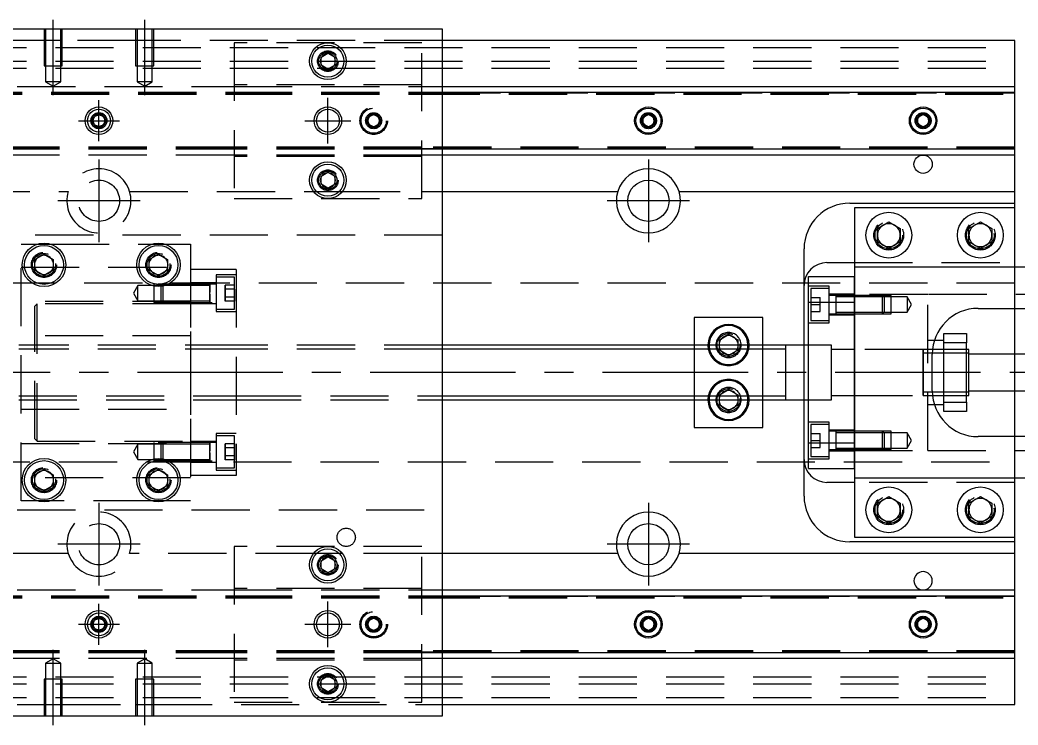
# Model space of a CAD drawing. Extents: x -10 to 607, y -292 to 77.
# Drawn here: x 182.7 to 400.7, y -77 to 77 of the extents above; entities that cross this region are included whole.
import ezdxf

# ---------------------------------------------------------------- set-up
doc = ezdxf.new("R2010")
doc.units = 0
doc.linetypes.add('CENTER', pattern=[50.8, 31.75, -6.35, 6.35, -6.35])
doc.linetypes.add('DASHED', pattern=[19.05, 12.7, -6.35])
doc.layers.get('0').update_dxf_attribs({"linetype": 'CONTINUOUS'})
doc.layers.add('CENTER', color=1, linetype='CENTER')

msp = doc.modelspace()

# ---------------------------------------------------------------- linework, layer by layer
at = {"color": 7, "linetype": 'CONTINUOUS'}
for p, q in [((275, 75), (125, 75)), ((275, -75), (275, 75)), ((400, 72.5), (275, 72.5)), ((400, 62.5), (400, 72.5)), ((248.5, 68.866026), (250, 69.73205)), ((248.5, 67.133974), (248.5, 68.866026)), ((250, 69.73205), (251.5, 68.866026)), ((251.5, 68.866026), (251.5, 67.133974)), ((250, 66.26795), (248.5, 67.133974)), ((251.5, 67.133974), (250, 66.26795)), ((275, 62.5), (400, 62.5)), ((275, 61.247728), (400, 61.247728)), ((400, 61.247728), (400, 62.5)), ((400, 48.752272), (400, 61.247728)), ((318.75, 55.721688), (320, 56.443376)), ((318.75, 54.278312), (318.75, 55.721688)), ((320, 56.443376), (321.25, 55.721688)), ((321.25, 55.721688), (321.25, 54.278312)), ((378.75, 55.721688), (380, 56.443376)), ((378.75, 54.278312), (378.75, 55.721688)), ((380, 56.443376), (381.25, 55.721688)), ((381.25, 55.721688), (381.25, 54.278312)), ((320, 53.556624), (318.75, 54.278312)), ((321.25, 54.278312), (320, 53.556624)), ((380, 53.556624), (378.75, 54.278312)), ((381.25, 54.278312), (380, 53.556624)), ((400, 48.752272), (275, 48.752272)), ((400, 47.5), (400, 48.752272)), ((400, 47.5), (275, 47.5)), ((400, 39.5), (400, 47.5)), ((248.5, 42.866026), (250, 43.73205)), ((250, 43.73205), (251.5, 42.866026)), ((248.5, 41.133974), (248.5, 42.866026)), ((251.5, 42.866026), (251.5, 41.133974)), ((250, 40.26795), (248.5, 41.133974)), ((251.5, 41.133974), (250, 40.26795)), ((275, 39.5), (313.291796, 39.5)), ((326.708204, 39.5), (400, 39.5)), ((400, 37), (400, 39.5)), ((364, 37), (400, 37)), ((400, 36), (365, 36)), ((365, 36), (365, 23)), ((400, 36), (400, 37)), ((400, 23), (400, 36)), ((370, 31.443376), (372.5, 32.886752)), ((372.5, 32.886752), (375, 31.443376)), ((390, 31.443376), (392.5, 32.886752)), ((392.5, 32.886752), (395, 31.443376)), ((370, 28.556624), (370, 31.443376)), ((375, 31.443376), (375, 28.556624)), ((390, 28.556624), (390, 31.443376)), ((395, 31.443376), (395, 28.556624)), ((372.5, 27.113248), (370, 28.556624)), ((375, 28.556624), (372.5, 27.113248)), ((392.5, 27.113248), (390, 28.556624)), ((395, 28.556624), (392.5, 27.113248)), ((354, 6), (354, 27)), ((186, 24.6547), (188, 25.809402)), ((186, 22.3453), (186, 24.6547)), ((188, 25.809402), (190, 24.6547)), ((190, 24.6547), (190, 22.3453)), ((211, 24.6547), (213, 25.809402)), ((211, 22.3453), (211, 24.6547)), ((213, 25.809402), (215, 24.6547)), ((215, 24.6547), (215, 22.3453)), ((359, 24), (365, 24)), ((188, 21.190598), (186, 22.3453)), ((190, 22.3453), (188, 21.190598)), ((213, 21.190598), (211, 22.3453)), ((215, 22.3453), (213, 21.190598)), ((365, 23), (365, 15.32971)), ((437, 23), (365, 23)), ((355, 15.32971), (355, 21)), ((355, 21), (365, 21)), ((355, 15.32971), (365, 15.32971)), ((355, -15.32971), (355, 15.32971)), ((365, 15.32971), (365, -15.32971)), ((365, -15.32971), (365, 15.32971)), ((392, 14), (417, 14)), ((400, 4), (400, 14)), ((345, 12), (330, 12)), ((330, 12), (330, 6)), ((345, 6), (345, 12)), ((335.5, 7.1547), (337.5, 8.309402)), ((335.5, 6), (335.5, 7.1547)), ((337.5, 8.309402), (339.5, 7.1547)), ((339.5, 7.1547), (339.5, 6)), ((384.5, 7), (382.460608, 7)), ((384.5, 8.5), (389.5, 8.5)), ((384.5, 6.5), (384.5, 8.5)), ((389.5, 8.5), (389.5, 6.5)), ((350, 6), (275, 6)), ((350, 6), (349.995, 6)), ((350, -6.000006), (350, 6.000006)), ((350, 5.125), (350, 6.000006)), ((350, -5.999164), (350, 6)), ((350.005, 6), (350, 6)), ((355, 6), (350, 6)), ((350, -5.125), (350, 5.125)), ((389.5, 6.5), (384.5, 6.5)), ((384.5, -6.5), (384.5, 6.5)), ((389.5, -6.5), (389.5, 6.5)), ((390, 5), (389.5, 5)), ((390, 0), (390, 5)), ((382, -4), (382, 4)), ((384.5, 4.25), (382.003126, 4.25)), ((389.5, 4.25), (384.5, 4.25)), ((390, 4.25), (389.5, 4.25)), ((405, 4), (390, 4)), ((390, -5), (390, 0)), ((382.003126, -4.25), (384.5, -4.25)), ((384.5, -4.25), (389.5, -4.25)), ((389.5, -4.25), (390, -4.25)), ((390, -4), (405, -4)), ((400, -14), (400, -4)), ((275, -6), (350, -6)), ((330, -6), (330, -12)), ((335.5, -7.1547), (335.5, -6)), ((339.5, -6), (339.5, -7.1547)), ((345, -12), (345, -6)), ((349.995, -6), (350, -6)), ((350, -6.000006), (350, -5.125)), ((350, -6), (350, -5.999164)), ((350, -6), (350.005, -6)), ((350, -6), (355, -6)), ((354, -27), (354, -6)), ((384.5, -6.5), (389.5, -6.5)), ((384.5, -8.5), (384.5, -6.5)), ((389.5, -5), (390, -5)), ((389.5, -6.5), (389.5, -8.5)), ((337.5, -8.309402), (335.5, -7.1547)), ((339.5, -7.1547), (337.5, -8.309402)), ((382.460608, -7), (384.5, -7)), ((389.5, -8.5), (384.5, -8.5)), ((330, -12), (345, -12)), ((417, -14), (392, -14)), ((355, -15.32971), (365, -15.32971)), ((355, -21), (355, -15.32971)), ((365, -15.32971), (365, -23)), ((186, -22.3453), (188, -21.190598)), ((188, -21.190598), (190, -22.3453)), ((211, -22.3453), (213, -21.190598)), ((213, -21.190598), (215, -22.3453)), ((355, -21), (365, -21)), ((186, -24.6547), (186, -22.3453)), ((190, -22.3453), (190, -24.6547)), ((211, -24.6547), (211, -22.3453)), ((215, -22.3453), (215, -24.6547)), ((365, -23), (437, -23)), ((365, -23), (365, -36)), ((400, -36), (400, -23)), ((188, -25.809402), (186, -24.6547)), ((190, -24.6547), (188, -25.809402)), ((213, -25.809402), (211, -24.6547)), ((215, -24.6547), (213, -25.809402)), ((365, -24), (359, -24)), ((370, -28.556624), (372.5, -27.113248)), ((372.5, -27.113248), (375, -28.556624)), ((390, -28.556624), (392.5, -27.113248)), ((392.5, -27.113248), (395, -28.556624)), ((370, -31.443376), (370, -28.556624)), ((375, -28.556624), (375, -31.443376)), ((390, -31.443376), (390, -28.556624)), ((395, -28.556624), (395, -31.443376)), ((372.5, -32.886752), (370, -31.443376)), ((375, -31.443376), (372.5, -32.886752)), ((392.5, -32.886752), (390, -31.443376)), ((395, -31.443376), (392.5, -32.886752)), ((400, -37), (364, -37)), ((365, -36), (400, -36)), ((400, -37), (400, -36)), ((400, -39.5), (400, -37)), ((248.5, -41.133974), (250, -40.26795)), ((248.5, -42.866026), (248.5, -41.133974)), ((250, -40.26795), (251.5, -41.133974)), ((251.5, -41.133974), (251.5, -42.866026)), ((313.291796, -39.5), (275, -39.5)), ((400, -39.5), (326.708204, -39.5)), ((400, -47.5), (400, -39.5)), ((250, -43.73205), (248.5, -42.866026)), ((251.5, -42.866026), (250, -43.73205)), ((275, -47.5), (400, -47.5)), ((400, -48.752272), (400, -47.5)), ((275, -48.752272), (400, -48.752272)), ((400, -61.247728), (400, -48.752272)), ((318.75, -54.278312), (320, -53.556624)), ((318.75, -55.721688), (318.75, -54.278312)), ((320, -53.556624), (321.25, -54.278312)), ((321.25, -54.278312), (321.25, -55.721688)), ((378.75, -54.278312), (380, -53.556624)), ((378.75, -55.721688), (378.75, -54.278312)), ((380, -53.556624), (381.25, -54.278312)), ((381.25, -54.278312), (381.25, -55.721688)), ((320, -56.443376), (318.75, -55.721688)), ((321.25, -55.721688), (320, -56.443376)), ((380, -56.443376), (378.75, -55.721688)), ((381.25, -55.721688), (380, -56.443376)), ((400, -61.247728), (275, -61.247728)), ((400, -62.5), (275, -62.5)), ((400, -62.5), (400, -61.247728)), ((400, -72.5), (400, -62.5)), ((248.5, -67.133974), (250, -66.26795)), ((248.5, -68.866026), (248.5, -67.133974)), ((250, -66.26795), (251.5, -67.133974)), ((251.5, -67.133974), (251.5, -68.866026)), ((250, -69.73205), (248.5, -68.866026)), ((251.5, -68.866026), (250, -69.73205)), ((275, -72.5), (400, -72.5)), ((125, -75), (275, -75))]:
    msp.add_line(p, q, dxfattribs=at)
at = {"color": 3, "linetype": 'DASHED'}
for p, q in [((188.000006, 75), (188.000006, 67)), ((188.35, 75), (188.35, 67)), ((191.65, 67), (191.65, 75)), ((191.999994, 67), (191.999994, 75)), ((208.000006, 75), (208.000006, 67)), ((208.35, 75), (208.35, 67)), ((211.65, 67), (211.65, 75)), ((211.999994, 67), (211.999994, 75)), ((188.000006, 72.5), (125, 72.5)), ((191.999994, 72.5), (188.000006, 72.5)), ((208.000006, 72.5), (191.999994, 72.5)), ((211.999994, 72.5), (208.000006, 72.5)), ((275, 72.5), (211.999994, 72.5)), ((229.5, 72), (229.5, 38)), ((270.5, 72), (229.5, 72)), ((270.5, 38), (270.5, 72)), ((0, 71), (400, 71)), ((0, 68), (400, 68)), ((251.973226, 68.326156), (252, 68)), ((0, 66.5), (400, 66.5)), ((188.000006, 67), (191.999994, 67)), ((188.35, 67), (188.35, 63.5)), ((191.65, 63.5), (191.65, 67)), ((208.000006, 67), (211.999994, 67)), ((208.35, 67), (208.35, 63.5)), ((211.65, 63.5), (211.65, 67)), ((191.65, 63.5), (188.35, 63.5)), ((188.35, 63.5), (190, 62.547372)), ((190, 62.547372), (191.65, 63.5)), ((211.65, 63.5), (208.35, 63.5)), ((208.35, 63.5), (210, 62.547372)), ((210, 62.547372), (211.65, 63.5)), ((125, 62.5), (229.5, 62.5)), ((170.5, 61.247728), (229.5, 61.247728)), ((170.5, 61.1147), (229.5, 61.1147)), ((170.5, 61.1), (229.5, 61.1)), ((270.5, 62.8), (229.5, 62.8)), ((229.5, 62.5), (270.5, 62.5)), ((229.5, 61.247728), (270.5, 61.247728)), ((229.5, 61.1147), (270.5, 61.1147)), ((229.5, 61.1), (270.5, 61.1)), ((270.5, 62.5), (275, 62.5)), ((270.5, 61.247728), (275, 61.247728)), ((270.5, 61.1147), (275, 61.1147)), ((270.5, 61.1), (400, 61.1)), ((275, 61.1147), (400, 61.1147)), ((170.5, 60.8), (229.5, 60.8)), ((229.5, 60.8), (270.5, 60.8)), ((270.5, 60.8), (400, 60.8)), ((258.75, 55.721688), (260, 56.443376)), ((258.75, 54.278312), (258.75, 55.721688)), ((260, 56.443376), (261.25, 55.721688)), ((261.25, 55.721688), (261.25, 54.278312)), ((261.477374, 55.25955), (261.5, 55)), ((318.5, 55), (318.52041, 55.24661)), ((381.477374, 55.25955), (381.5, 55)), ((260, 53.556624), (258.75, 54.278312)), ((261.25, 54.278312), (260, 53.556624)), ((229.5, 49.2), (170.5, 49.2)), ((229.5, 48.9), (170.5, 48.9)), ((229.5, 48.8853), (170.5, 48.8853)), ((229.5, 48.752272), (170.5, 48.752272)), ((270.5, 49.2), (229.5, 49.2)), ((270.5, 48.9), (229.5, 48.9)), ((270.5, 48.8853), (229.5, 48.8853)), ((270.5, 48.752272), (229.5, 48.752272)), ((400, 49.2), (270.5, 49.2)), ((400, 48.9), (270.5, 48.9)), ((275, 48.8853), (270.5, 48.8853)), ((275, 48.752272), (270.5, 48.752272)), ((400, 48.8853), (275, 48.8853)), ((229.5, 47.5), (125, 47.5)), ((270.5, 47.5), (229.5, 47.5)), ((270.5, 47.2), (229.5, 47.2)), ((275, 47.5), (270.5, 47.5)), ((251.973226, 42.326156), (252, 42)), ((153.122498, 39.5), (193.291796, 39.5)), ((206.708204, 39.5), (246.877502, 39.5)), ((246.877502, 39.5), (247.55051, 39.5)), ((247.55051, 39.5), (252.44949, 39.5)), ((252.44949, 39.5), (253.122498, 39.5)), ((253.122498, 39.5), (270.5, 39.5)), ((270.5, 39.5), (275, 39.5)), ((229.5, 38), (270.5, 38)), ((275, 30), (125, 30)), ((369.5, 30), (369.520026, 30.346056)), ((395.477798, 30.364306), (395.5, 30)), ((183, 28), (186.47931, 28)), ((183, -28), (183, 28)), ((186.47931, 28), (189.52069, 28)), ((189.52069, 28), (211.47931, 28)), ((211.47931, 28), (214.52069, 28)), ((214.52069, 28), (220, 28)), ((220, 28), (220, -28)), ((365, 24), (400, 24)), ((183, 23), (220, 23)), ((190.483582, 23.786038), (190.5, 23.5)), ((215.483582, 23.786038), (215.5, 23.5)), ((220, 22.5), (220, -22.5)), ((230, 22.5), (220, 22.5)), ((230, 22.5), (230, -22.5)), ((400, 14), (400, 23)), ((225.6, 21.320508), (225.6, 13.320508)), ((230, 21.320508), (225.6, 21.320508)), ((229.6, 20.820508), (225.6, 20.820508)), ((229.6, 17.320508), (229.6, 20.820508)), ((229.6, 13.820508), (229.6, 20.820508)), ((365, 15.32971), (365, 21)), ((400, 19.5), (76.969694, 19.5)), ((208.5, 18.970508), (207.547372, 17.320508)), ((208.5, 15.670508), (208.5, 18.970508)), ((212, 18.970508), (208.5, 18.970508)), ((212, 19.320508), (212, 15.320512)), ((225.6, 19.320508), (212, 19.320508)), ((213.59998, 18.970508), (212, 18.970508)), ((213.95, 19.320508), (213.6, 18.970508)), ((213.6, 15.670508), (213.6, 18.970508)), ((220, 18.970508), (213.6, 18.970508)), ((213.95, 19.320508), (213.95, 15.320508)), ((225.6, 19.570508), (220, 19.570508)), ((224.2, 18.970508), (220.00002, 18.970508)), ((224.2, 19.317772), (224.2, 19.320512)), ((224.2, 19.317772), (224.2, 19.320512)), ((224.2, 17.558724), (224.2, 19.320512)), ((224.2, 17.546922), (224.2, 19.320512)), ((224.2, 19.320508), (224.2, 18.735832)), ((224.2, 19.316952), (224.2, 19.320508)), ((224.2, 19.320508), (224.2, 18.735832)), ((224.2, 17.558724), (224.2, 19.317772)), ((224.2, 17.546922), (224.2, 19.317772)), ((224.2, 18.735834), (224.2, 19.316952)), ((224.2, 18.602798), (224.2, 18.970508)), ((224.2, 18.602798), (224.2, 18.970508)), ((224.2, 15.905184), (224.2, 18.735834)), ((224.2, 18.735832), (224.2, 17.565218)), ((224.2, 16.038218), (224.2, 18.602798)), ((224.2, 17.453552), (224.2, 18.602798)), ((224.2, 15.905446), (224.2, 17.460554)), ((224.2, 15.320502), (224.2, 17.460554)), ((227.6, 18.186534), (227.6, 19.052558)), ((227.6, 19.052558), (227.6, 18.186534)), ((229.6, 19.052558), (227.6, 19.052558)), ((229.6, 18.186534), (227.6, 18.186534)), ((227.6, 16.454482), (227.6, 18.186534)), ((227.6, 18.186534), (227.6, 16.454482)), ((229.6, 16.454482), (229.6, 18.186534)), ((229.6, 18.186534), (229.6, 16.454482)), ((359.5, 18.849242), (355, 18.849242)), ((355.5, 18.349242), (355.5, 11.349242)), ((359.5, 18.349242), (355.5, 18.349242)), ((359.5, 10.849242), (359.5, 18.849242)), ((220, 15.5), (183, 15.5)), ((207.547372, 17.320508), (208.5, 15.670508)), ((208.5, 15.670508), (212, 15.670508)), ((212, 15.670508), (213.59998, 15.670508)), ((212, 15.320512), (225.6, 15.320512)), ((213.6, 15.670508), (214.430456, 15.670508)), ((213.6, 15.670508), (213.95, 15.320508)), ((214.430456, 15.670508), (220, 15.670508)), ((220.00002, 15.670508), (224.2, 15.670508)), ((224.2, 15.320502), (224.2, 17.180462)), ((224.2, 17.101092), (224.2, 15.90545)), ((224.2, 15.670508), (224.2, 16.038218)), ((224.2, 15.670508), (224.2, 16.038218)), ((224.2, 15.90545), (224.2, 15.320508)), ((224.2, 15.323244), (224.2, 15.905446)), ((224.2, 15.320508), (224.2, 15.905184)), ((229.6, 16.454482), (227.6, 16.454482)), ((227.6, 15.588458), (227.6, 16.454482)), ((227.6, 16.454482), (227.6, 15.588458)), ((229.6, 15.588458), (227.6, 15.588458)), ((229.6, 13.820508), (229.6, 17.320508)), ((229.6, 15.588458), (229.6, 16.454482)), ((229.6, 16.454482), (229.6, 15.588458)), ((355.5, 16.349242), (357.5, 16.349242)), ((357.5, 14.849242), (357.5, 16.349242)), ((365, 17.099242), (359.5, 17.099242)), ((360.9, 16.849242), (359.5, 16.849242)), ((360.9, 16.849242), (360.895, 16.849242)), ((360.9, 16.849248), (360.9, 12.849238)), ((360.9, 16.849248), (360.9, 12.849238)), ((360.9, 16.849242), (360.9, 16.63278)), ((360.905, 16.849242), (360.9, 16.849242)), ((365, 16.849242), (360.9, 16.849242)), ((360.9, 16.63278), (360.9, 13.065704)), ((365, 16.499242), (360.9, 16.499242)), ((381, 17), (365, 17)), ((371.15, 16.849242), (365, 16.849242)), ((371.15, 16.849238), (365, 16.849238)), ((371.5, 16.499242), (365, 16.499242)), ((371.15, 12.849242), (371.15, 16.849242)), ((371.5, 16.499242), (371.15, 16.849242)), ((373, 16.849238), (371.15, 16.849238)), ((371.5, 16.499242), (371.5, 13.199242)), ((373, 16.499242), (371.5, 16.499242)), ((373, 12.849248), (373, 16.849238)), ((376.5, 16.499242), (373, 16.499242)), ((376.5, 16.499242), (376.5, 13.199242)), ((377.452628, 14.849242), (376.5, 16.499242)), ((381, -17), (381, 17)), ((432, 17), (381, 17)), ((186.5, 15), (186, 14.5)), ((186, -14.5), (186, 14.5)), ((186.5, -15), (186.5, 15)), ((220, 15), (186.5, 15)), ((220, 15.070508), (225.6, 15.070508)), ((225.6, 13.820508), (229.6, 13.820508)), ((225.6, 13.320508), (230, 13.320508)), ((355.5, 14.849242), (357.5, 14.849242)), ((355.5, 13.349242), (357.5, 13.349242)), ((357.5, 13.349242), (357.5, 14.849242)), ((360.9, 13.199242), (365, 13.199242)), ((365, 13.199242), (371.5, 13.199242)), ((371.15, 12.849242), (371.5, 13.199242)), ((371.5, 13.199242), (373, 13.199242)), ((373, 13.199242), (376.5, 13.199242)), ((376.5, 13.199242), (377.452628, 14.849242)), ((355.5, 11.349242), (359.5, 11.349242)), ((359.5, 12.849242), (360.9, 12.849242)), ((359.5, 12.599242), (365, 12.599242)), ((360.895, 12.849242), (360.9, 12.849242)), ((360.9, 13.065704), (360.9, 12.849242)), ((360.9, 12.849242), (360.905, 12.849242)), ((360.9, 12.849242), (365, 12.849242)), ((365, 12.849248), (371.15, 12.849248)), ((365, 12.849242), (371.15, 12.849242)), ((371.15, 12.849248), (373, 12.849248)), ((355, 10.849242), (359.5, 10.849242)), ((220, 8), (183, 8)), ((382.460608, 7), (381, 7)), ((231.5, 6), (182.5, 6)), ((231.5, 5.125), (182.5, 5.125)), ((275, 6), (231.5, 6)), ((275, 5.125), (231.5, 5.125)), ((330, 6), (330, 5.125)), ((330, 5.125), (330, -5.125)), ((335.5, 5.125), (335.5, 6)), ((335.5, 4.8453), (335.5, 5.125)), ((337.5, 3.690598), (335.5, 4.8453)), ((339.5, 4.8453), (337.5, 3.690598)), ((339.5, 6), (339.5, 5.125)), ((339.5, 5.125), (339.5, 4.8453)), ((339.983582, 6.286038), (340, 6)), ((345, 5.125), (345, 6)), ((345, -5.125), (345, 5.125)), ((354, -6), (354, 6)), ((360, 6), (355, 6)), ((360, 0), (360, 6)), ((365, 5), (360, 5)), ((380.005, 5), (365, 5)), ((381, 5), (379.995, 5)), ((380, -5.000006), (380, 5.000006)), ((380, 4.25), (380, 5.000006)), ((380, 4.43509), (380, 5)), ((380, 5), (380, 4.435078)), ((380, 4.435078), (380, -4.435962)), ((382.050126, 5), (381, 5)), ((384.5, 5), (382.050126, 5)), ((389.5, 5), (384.5, 5)), ((380, 4.25), (380, -4.25)), ((381, 4.25), (380, 4.25)), ((382.003126, 4.25), (381, 4.25)), ((400, -4), (400, 4)), ((360, -6), (360, 0)), ((335.5, -4.8453), (337.5, -3.690598)), ((337.5, -3.690598), (339.5, -4.8453)), ((380, -5.000006), (380, -4.25)), ((380, -4.25), (381, -4.25)), ((381, -4.25), (382.003126, -4.25)), ((182.5, -5.125), (231.5, -5.125)), ((182.5, -6), (231.5, -6)), ((231.5, -5.125), (275, -5.125)), ((231.5, -6), (275, -6)), ((330, -5.125), (330, -6)), ((335.5, -5.125), (335.5, -4.8453)), ((335.5, -6), (335.5, -5.125)), ((339.5, -4.8453), (339.5, -5.125)), ((339.5, -5.125), (339.5, -6)), ((339.983582, -5.713962), (340, -6)), ((345, -6), (345, -5.125)), ((355, -6), (360, -6)), ((360, -5), (365, -5)), ((365, -5), (380.005, -5)), ((379.995, -5), (381, -5)), ((380, -5), (380, -4.435962)), ((380, -4.435962), (380, -5)), ((381, -5), (382.050126, -5)), ((382.050126, -5), (384.5, -5)), ((384.5, -5), (389.5, -5)), ((183, -8), (220, -8)), ((381, -7), (382.460608, -7)), ((359.5, -10.849242), (355, -10.849242)), ((359.5, -18.849242), (359.5, -10.849242)), ((355.5, -11.349242), (355.5, -18.349242)), ((359.5, -11.349242), (355.5, -11.349242)), ((365, -12.599242), (359.5, -12.599242)), ((360.9, -12.849242), (359.5, -12.849242)), ((360.9, -12.849242), (360.895, -12.849242)), ((360.9, -12.849238), (360.9, -16.849248)), ((360.9, -12.849238), (360.9, -16.849248)), ((360.9, -12.849242), (360.9, -13.065704)), ((360.905, -12.849242), (360.9, -12.849242)), ((365, -12.849242), (360.9, -12.849242)), ((360.9, -13.065704), (360.9, -16.63278)), ((371.15, -12.849242), (365, -12.849242)), ((371.15, -12.849248), (365, -12.849248)), ((371.15, -16.849242), (371.15, -12.849242)), ((371.5, -13.199242), (371.15, -12.849242)), ((373, -12.849248), (371.15, -12.849248)), ((373, -16.849238), (373, -12.849248)), ((186, -14.5), (186.5, -15)), ((186.5, -15), (220, -15)), ((225.6, -15.070508), (220, -15.070508)), ((225.6, -13.320508), (225.6, -21.320508)), ((230, -13.320508), (225.6, -13.320508)), ((225.6, -13.820508), (225.6, -20.820508)), ((225.6, -13.820508), (225.6, -17.320508)), ((229.6, -13.820508), (225.6, -13.820508)), ((229.6, -17.320508), (229.6, -13.820508)), ((229.6, -20.820508), (229.6, -13.820508)), ((355.5, -13.349242), (357.5, -13.349242)), ((355.5, -14.849242), (357.5, -14.849242)), ((357.5, -14.849242), (357.5, -13.349242)), ((357.5, -16.349242), (357.5, -14.849242)), ((365, -13.199242), (360.9, -13.199242)), ((371.5, -13.199242), (365, -13.199242)), ((371.5, -13.199242), (371.5, -16.499242)), ((373, -13.199242), (371.5, -13.199242)), ((376.5, -13.199242), (373, -13.199242)), ((376.5, -13.199242), (376.5, -16.499242)), ((377.452628, -14.849242), (376.5, -13.199242)), ((376.5, -16.499242), (377.452628, -14.849242)), ((400, -23), (400, -14)), ((183, -15.5), (220, -15.5)), ((208.5, -15.670508), (207.547372, -17.320508)), ((207.547372, -17.320508), (208.5, -18.970508)), ((208.5, -18.970508), (208.5, -15.670508)), ((212, -15.670508), (208.5, -15.670508)), ((212, -15.320508), (212, -19.320504)), ((225.6, -15.320508), (212, -15.320508)), ((213.59998, -15.670508), (212, -15.670508)), ((213.95, -15.320508), (213.6, -15.670508)), ((213.6, -18.970508), (213.6, -15.670508)), ((220, -15.670508), (213.6, -15.670508)), ((213.95, -15.320508), (213.95, -19.320508)), ((224.2, -15.670508), (220.00002, -15.670508)), ((224.2, -15.323244), (224.2, -15.320504)), ((224.2, -15.323244), (224.2, -15.320504)), ((224.2, -17.082292), (224.2, -15.320504)), ((224.2, -17.094094), (224.2, -15.320504)), ((224.2, -15.320508), (224.2, -15.905184)), ((224.2, -15.324064), (224.2, -15.320508)), ((224.2, -15.320508), (224.2, -15.905184)), ((224.2, -17.082292), (224.2, -15.323244)), ((224.2, -17.094094), (224.2, -15.323244)), ((224.2, -15.905182), (224.2, -15.324064)), ((224.2, -16.038218), (224.2, -15.670508)), ((224.2, -16.038218), (224.2, -15.670508)), ((224.2, -18.735832), (224.2, -15.905182)), ((224.2, -15.905184), (224.2, -17.075798)), ((224.2, -18.602798), (224.2, -16.038218)), ((224.2, -17.187464), (224.2, -16.038218)), ((224.2, -18.73557), (224.2, -17.180462)), ((224.2, -19.320514), (224.2, -17.180462)), ((225.6, -15.320508), (225.6, -17.320508)), ((225.6, -15.320508), (225.6, -19.320508)), ((227.6, -16.454482), (227.6, -15.588458)), ((227.6, -15.588458), (227.6, -16.454482)), ((229.6, -15.588458), (227.6, -15.588458)), ((229.6, -16.454482), (227.6, -16.454482)), ((227.6, -18.186534), (227.6, -16.454482)), ((227.6, -16.454482), (227.6, -18.186534)), ((229.6, -16.454482), (229.6, -15.588458)), ((229.6, -15.588458), (229.6, -16.454482)), ((229.6, -18.186534), (229.6, -16.454482)), ((229.6, -16.454482), (229.6, -18.186534)), ((229.6, -20.820508), (229.6, -17.320508)), ((355.5, -16.349242), (357.5, -16.349242)), ((359.5, -16.849242), (360.9, -16.849242)), ((359.5, -17.099242), (365, -17.099242)), ((360.895, -16.849242), (360.9, -16.849242)), ((360.9, -16.499242), (365, -16.499242)), ((360.9, -16.63278), (360.9, -16.849242)), ((360.9, -16.849242), (360.905, -16.849242)), ((360.9, -16.849242), (365, -16.849242)), ((365, -21), (365, -15.32971)), ((365, -16.499242), (371.5, -16.499242)), ((365, -16.849238), (371.15, -16.849238)), ((365, -16.849242), (371.15, -16.849242)), ((365, -17), (381, -17)), ((371.15, -16.849242), (371.5, -16.499242)), ((371.15, -16.849238), (373, -16.849238)), ((371.5, -16.499242), (373, -16.499242)), ((373, -16.499242), (376.5, -16.499242)), ((381, -17), (432, -17)), ((76.969694, -19.5), (400, -19.5)), ((208.5, -18.970508), (212, -18.970508)), ((212, -18.970508), (213.59998, -18.970508)), ((212, -19.320504), (225.6, -19.320504)), ((213.6, -18.970508), (214.430456, -18.970508)), ((213.6, -18.970508), (213.95, -19.320508)), ((214.430456, -18.970508), (220, -18.970508)), ((220, -19.570508), (225.6, -19.570508)), ((220.00002, -18.970508), (224.2, -18.970508)), ((224.2, -19.320514), (224.2, -17.460554)), ((224.2, -17.539924), (224.2, -18.735566)), ((224.2, -18.970508), (224.2, -18.602798)), ((224.2, -18.970508), (224.2, -18.602798)), ((224.2, -18.735566), (224.2, -19.320508)), ((224.2, -19.317772), (224.2, -18.73557)), ((224.2, -19.320508), (224.2, -18.735832)), ((229.6, -18.186534), (227.6, -18.186534)), ((227.6, -19.052558), (227.6, -18.186534)), ((227.6, -18.186534), (227.6, -19.052558)), ((229.6, -19.052558), (227.6, -19.052558)), ((229.6, -19.052558), (229.6, -18.186534)), ((229.6, -18.186534), (229.6, -19.052558)), ((355, -18.849242), (359.5, -18.849242)), ((355.5, -18.349242), (359.5, -18.349242)), ((225.6, -20.820508), (229.6, -20.820508)), ((225.6, -21.320508), (230, -21.320508)), ((220, -23), (183, -23)), ((190.483582, -23.213962), (190.5, -23.5)), ((215.483582, -23.213962), (215.5, -23.5)), ((230, -22.5), (220, -22.5)), ((400, -24), (365, -24)), ((186.47931, -28), (183, -28)), ((189.52069, -28), (186.47931, -28)), ((211.47931, -28), (189.52069, -28)), ((214.52069, -28), (211.47931, -28)), ((220, -28), (214.52069, -28)), ((125, -30), (275, -30)), ((369.5, -30), (369.520026, -29.653944)), ((395.477798, -29.635694), (395.5, -30)), ((229.5, -38), (229.5, -72)), ((270.5, -38), (229.5, -38)), ((270.5, -72), (270.5, -38)), ((193.291796, -39.5), (153.122498, -39.5)), ((246.877502, -39.5), (206.708204, -39.5)), ((247.55051, -39.5), (246.877502, -39.5)), ((252.44949, -39.5), (247.55051, -39.5)), ((253.122498, -39.5), (252.44949, -39.5)), ((270.5, -39.5), (253.122498, -39.5)), ((275, -39.5), (270.5, -39.5)), ((251.973226, -41.673844), (252, -42)), ((125, -47.5), (229.5, -47.5)), ((270.5, -47.2), (229.5, -47.2)), ((229.5, -47.5), (270.5, -47.5)), ((270.5, -47.5), (275, -47.5)), ((170.5, -48.752272), (229.5, -48.752272)), ((170.5, -48.8853), (229.5, -48.8853)), ((170.5, -48.9), (229.5, -48.9)), ((170.5, -49.2), (229.5, -49.2)), ((229.5, -48.752272), (270.5, -48.752272)), ((229.5, -48.8853), (270.5, -48.8853)), ((229.5, -48.9), (270.5, -48.9)), ((229.5, -49.2), (270.5, -49.2)), ((270.5, -48.752272), (275, -48.752272)), ((270.5, -48.8853), (275, -48.8853)), ((270.5, -48.9), (400, -48.9)), ((270.5, -49.2), (400, -49.2)), ((275, -48.8853), (400, -48.8853)), ((258.75, -54.278312), (260, -53.556624)), ((258.75, -55.721688), (258.75, -54.278312)), ((260, -53.556624), (261.25, -54.278312)), ((261.25, -54.278312), (261.25, -55.721688)), ((260, -56.443376), (258.75, -55.721688)), ((261.25, -55.721688), (260, -56.443376)), ((261.477374, -54.74045), (261.5, -55)), ((321.477374, -54.74045), (321.5, -55)), ((378.5, -55), (378.52041, -54.75339)), ((229.5, -60.8), (170.5, -60.8)), ((270.5, -60.8), (229.5, -60.8)), ((400, -60.8), (270.5, -60.8)), ((229.5, -62.5), (125, -62.5)), ((229.5, -61.1), (170.5, -61.1)), ((229.5, -61.1147), (170.5, -61.1147)), ((229.5, -61.247728), (170.5, -61.247728)), ((190, -62.547372), (188.35, -63.5)), ((191.65, -63.5), (190, -62.547372)), ((210, -62.547372), (208.35, -63.5)), ((211.65, -63.5), (210, -62.547372)), ((270.5, -61.1), (229.5, -61.1)), ((270.5, -61.1147), (229.5, -61.1147)), ((270.5, -61.247728), (229.5, -61.247728)), ((270.5, -62.5), (229.5, -62.5)), ((270.5, -62.8), (229.5, -62.8)), ((400, -61.1), (270.5, -61.1)), ((275, -61.1147), (270.5, -61.1147)), ((275, -61.247728), (270.5, -61.247728)), ((275, -62.5), (270.5, -62.5)), ((400, -61.1147), (275, -61.1147)), ((188.35, -63.5), (190, -63.5)), ((188.35, -63.5), (188.35, -67)), ((190, -63.5), (191.65, -63.5)), ((191.65, -67), (191.65, -63.5)), ((208.35, -63.5), (210, -63.5)), ((208.35, -63.5), (208.35, -67)), ((210, -63.5), (211.65, -63.5)), ((211.65, -67), (211.65, -63.5)), ((0, -66.5), (400, -66.5)), ((191.999994, -67), (188.000006, -67)), ((188.000006, -67), (188.000006, -75)), ((188.35, -67), (188.35, -75)), ((191.65, -75), (191.65, -67)), ((191.999994, -75), (191.999994, -67)), ((211.999994, -67), (208.000006, -67)), ((208.000006, -67), (208.000006, -75)), ((208.35, -67), (208.35, -75)), ((211.65, -75), (211.65, -67)), ((211.999994, -75), (211.999994, -67)), ((0, -68), (400, -68)), ((251.973226, -67.673844), (252, -68)), ((0, -71), (400, -71)), ((125, -72.5), (188.000006, -72.5)), ((188.000006, -72.5), (191.999994, -72.5)), ((191.999994, -72.5), (208.000006, -72.5)), ((208.000006, -72.5), (211.999994, -72.5)), ((211.999994, -72.5), (275, -72.5)), ((229.5, -72), (270.5, -72))]:
    msp.add_line(p, q, dxfattribs=at)
at = {"color": 3, "linetype": 'CONTINUOUS'}
for p, q in [((350, 5.125), (275, 5.125)), ((275, -5.125), (350, -5.125))]:
    msp.add_line(p, q, dxfattribs=at)
at = {"color": 7, "linetype": 'CONTINUOUS'}
for centre, radius in [((250, 68), 4), ((250, 68), 3.5), ((200, 55), 3), ((200, 55), 2.5), ((250, 55), 2.5), ((320, 55), 3), ((320, 55), 2.75), ((380, 55), 3), ((380, 55), 2.75), ((250, 42), 4), ((380, 45.5), 2), ((250, 42), 3.5), ((320, 37.5), 4.5), ((372.5, 30), 5), ((392.5, 30), 5), ((188, 23.5), 4.75), ((188, 23.5), 4.25), ((213, 23.5), 4.75), ((213, 23.5), 4.25), ((188, -23.5), 4.75), ((188, -23.5), 4.25), ((213, -23.5), 4.75), ((213, -23.5), 4.25), ((372.5, -30), 5), ((392.5, -30), 5), ((320, -37.5), 4.5), ((250, -42), 4), ((250, -42), 3.5), ((200, -55), 3), ((320, -55), 3), ((320, -55), 2.75), ((380, -55), 3), ((380, -55), 2.75), ((200, -55), 2.5), ((250, -55), 2.5), ((250, -68), 4), ((250, -68), 3.5)]:
    msp.add_circle(centre, radius, dxfattribs=at)
at = {"color": 3, "linetype": 'DASHED'}
for centre, radius in [((250, 68), 2.25), ((250, 68), 2), ((200, 55), 1.75), ((260, 55), 3), ((260, 55), 2.75), ((260, 55), 1.75), ((320, 55), 1.75), ((380, 55), 1.75), ((200, 55), 1.5), ((200, 55), 1.25), ((260, 55), 1.5), ((320, 55), 1.5), ((380, 55), 1.5), ((250, 42), 2.25), ((250, 42), 2), ((200, 37.5), 4.5), ((372.5, 30), 3.25), ((372.5, 30), 3), ((392.5, 30), 3.25), ((392.5, 30), 3), ((188, 23.5), 2.75), ((213, 23.5), 2.75), ((188, 23.5), 2.5), ((213, 23.5), 2.5), ((337.5, 6), 2.5), ((337.5, -6), 2.5), ((188, -23.5), 2.75), ((188, -23.5), 2.5), ((213, -23.5), 2.75), ((213, -23.5), 2.5), ((372.5, -30), 3.25), ((372.5, -30), 3), ((392.5, -30), 3.25), ((392.5, -30), 3), ((200, -37.5), 4.5), ((254, -36), 2), ((250, -42), 2.25), ((250, -42), 2), ((260, -55), 3), ((260, -55), 2.75), ((200, -55), 1.75), ((200, -55), 1.5), ((200, -55), 1.25), ((260, -55), 1.75), ((260, -55), 1.5), ((320, -55), 1.75), ((320, -55), 1.5), ((380, -55), 1.75), ((380, -55), 1.5), ((250, -68), 2.25), ((250, -68), 2)]:
    msp.add_circle(centre, radius, dxfattribs=at)
at = {"color": 3, "linetype": 'CONTINUOUS'}
for centre in [(250, 55), (250, -55)]:
    msp.add_circle(centre, 3, dxfattribs=at)
at = {"color": 7, "linetype": 'CONTINUOUS'}
for centre, radius, start, end in [((250, 68), 1.65, 155.380023, 180), ((250, 68), 1.65, 180, 204.619977), ((250, 68), 1.65, 144.619977, 155.380023), ((250, 68), 1.65, 95.380023, 144.619977), ((250, 68), 1.65, 84.619977, 95.380023), ((250, 68), 1.65, 35.380023, 84.619977), ((250, 68), 1.65, 24.619977, 35.380023), ((250, 68), 1.65, 335.380023, 24.619977), ((250, 68), 1.65, 204.619977, 215.380023), ((250, 68), 1.65, 215.380023, 264.619977), ((250, 68), 1.65, 264.619977, 275.380023), ((250, 68), 1.65, 275.380023, 324.619977), ((250, 68), 1.65, 324.619977, 335.380023), ((320, 55), 1.25, 120, 180), ((320, 55), 1.25, 180, 240), ((320, 55), 1.25, 60, 120), ((320, 55), 1.25, 0, 60), ((320, 55), 1.25, 300, 0), ((380, 55), 1.25, 120, 180), ((380, 55), 1.25, 180, 240), ((380, 55), 1.25, 60, 120), ((380, 55), 1.25, 0, 60), ((380, 55), 1.25, 300, 0), ((320, 55), 1.25, 240, 300), ((380, 55), 1.25, 240, 300), ((250, 42), 1.65, 95.380023, 144.619977), ((250, 42), 1.65, 84.619977, 95.380023), ((250, 42), 1.65, 35.380023, 84.619977), ((320, 37.5), 7, 16.60155, 163.39845), ((250, 42), 1.65, 155.380023, 180), ((250, 42), 1.65, 180, 204.619977), ((250, 42), 1.65, 144.619977, 155.380023), ((250, 42), 1.65, 24.619977, 35.380023), ((250, 42), 1.65, 335.380023, 24.619977), ((250, 42), 1.65, 204.619977, 215.380023), ((250, 42), 1.65, 215.380023, 264.619977), ((250, 42), 1.65, 264.619977, 275.380023), ((250, 42), 1.65, 275.380023, 324.619977), ((250, 42), 1.65, 324.619977, 335.380023), ((320, 37.5), 7, 163.39845, 16.60155), ((364, 27), 10, 90, 180), ((372.5, 30), 2.5, 120, 180), ((372.5, 30), 2.5, 60, 120), ((372.5, 30), 2.5, 0, 60), ((392.5, 30), 2.5, 120, 180), ((392.5, 30), 2.5, 60, 120), ((392.5, 30), 2.5, 0, 60), ((372.5, 30), 2.5, 180, 240), ((372.5, 30), 2.5, 300, 0), ((392.5, 30), 2.5, 180, 240), ((392.5, 30), 2.5, 300, 0), ((372.5, 30), 2.5, 240, 300), ((392.5, 30), 2.5, 240, 300), ((188, 23.5), 2.1, 162.24721, 180), ((188, 23.5), 2.1, 137.75279, 162.24721), ((188, 23.5), 2.1, 102.24721, 137.75279), ((188, 23.5), 2.1, 77.75279, 102.24721), ((188, 23.5), 2.1, 42.24721, 77.75279), ((188, 23.5), 2.1, 17.75279, 42.24721), ((188, 23.5), 2.1, 342.24721, 17.75279), ((213, 23.5), 2.1, 162.24721, 180), ((213, 23.5), 2.1, 137.75279, 162.24721), ((213, 23.5), 2.1, 102.24721, 137.75279), ((213, 23.5), 2.1, 77.75279, 102.24721), ((213, 23.5), 2.1, 42.24721, 77.75279), ((213, 23.5), 2.1, 17.75279, 42.24721), ((213, 23.5), 2.1, 342.24721, 17.75279), ((359, 19), 5, 90, 180), ((188, 23.5), 2.1, 180, 197.75279), ((188, 23.5), 2.1, 197.75279, 222.24721), ((188, 23.5), 2.1, 222.24721, 257.75279), ((188, 23.5), 2.1, 282.24721, 317.75279), ((188, 23.5), 2.1, 317.75279, 342.24721), ((213, 23.5), 2.1, 180, 197.75279), ((213, 23.5), 2.1, 197.75279, 222.24721), ((213, 23.5), 2.1, 222.24721, 257.75279), ((213, 23.5), 2.1, 282.24721, 317.75279), ((213, 23.5), 2.1, 317.75279, 342.24721), ((188, 23.5), 2.1, 257.75279, 282.24721), ((213, 23.5), 2.1, 257.75279, 282.24721), ((392, 4), 10, 90, 180), ((337.5, 6), 4.5, 0, 180), ((337.5, 6), 4.25, 0, 180), ((337.5, 6), 2.1, 162.24721, 180), ((337.5, 6), 2.1, 137.75279, 162.24721), ((337.5, 6), 2.1, 102.24721, 137.75279), ((337.5, 6), 2.1, 77.75279, 102.24721), ((337.5, 6), 2.1, 42.24721, 77.75279), ((337.5, 6), 2.1, 17.75279, 42.24721), ((337.5, 6), 2.1, 0, 17.75279), ((337.5, 6), 2.1, 180, 197.75279), ((337.5, 6), 2.1, 197.75279, 204.624318), ((337.5, 6), 2.1, 204.624318, 222.24721), ((337.5, 6), 2.1, 222.24721, 257.75279), ((337.5, 6), 2.1, 282.24721, 317.75279), ((337.5, 6), 2.1, 317.75279, 335.375682), ((337.5, 6), 2.1, 335.375682, 342.24721), ((337.5, 6), 2.1, 342.24721, 0), ((337.5, 6), 2.1, 257.75279, 282.24721), ((337.5, -6), 2.1, 102.24721, 137.75279), ((337.5, -6), 2.1, 77.75279, 102.24721), ((337.5, -6), 2.1, 42.24721, 77.75279), ((392, -4), 10, 180, 270), ((337.5, -6), 4.5, 180, 0), ((337.5, -6), 4.25, 180, 0), ((337.5, -6), 2.1, 162.24721, 180), ((337.5, -6), 2.1, 180, 197.75279), ((337.5, -6), 2.1, 155.375682, 162.24721), ((337.5, -6), 2.1, 137.75279, 155.375682), ((337.5, -6), 2.1, 24.624318, 42.24721), ((337.5, -6), 2.1, 17.75279, 24.624318), ((337.5, -6), 2.1, 0, 17.75279), ((337.5, -6), 2.1, 342.24721, 0), ((337.5, -6), 2.1, 197.75279, 222.24721), ((337.5, -6), 2.1, 222.24721, 257.75279), ((337.5, -6), 2.1, 257.75279, 282.24721), ((337.5, -6), 2.1, 282.24721, 317.75279), ((337.5, -6), 2.1, 317.75279, 342.24721), ((359, -19), 5, 180, 270), ((188, -23.5), 2.1, 102.24721, 137.75279), ((188, -23.5), 2.1, 77.75279, 102.24721), ((188, -23.5), 2.1, 42.24721, 77.75279), ((213, -23.5), 2.1, 102.24721, 137.75279), ((213, -23.5), 2.1, 77.75279, 102.24721), ((213, -23.5), 2.1, 42.24721, 77.75279), ((188, -23.5), 2.1, 162.24721, 180), ((188, -23.5), 2.1, 180, 197.75279), ((188, -23.5), 2.1, 137.75279, 162.24721), ((188, -23.5), 2.1, 17.75279, 42.24721), ((188, -23.5), 2.1, 342.24721, 17.75279), ((213, -23.5), 2.1, 162.24721, 180), ((213, -23.5), 2.1, 180, 197.75279), ((213, -23.5), 2.1, 137.75279, 162.24721), ((213, -23.5), 2.1, 17.75279, 42.24721), ((213, -23.5), 2.1, 342.24721, 17.75279), ((188, -23.5), 2.1, 197.75279, 222.24721), ((188, -23.5), 2.1, 222.24721, 257.75279), ((188, -23.5), 2.1, 257.75279, 282.24721), ((188, -23.5), 2.1, 282.24721, 317.75279), ((188, -23.5), 2.1, 317.75279, 342.24721), ((213, -23.5), 2.1, 197.75279, 222.24721), ((213, -23.5), 2.1, 222.24721, 257.75279), ((213, -23.5), 2.1, 257.75279, 282.24721), ((213, -23.5), 2.1, 282.24721, 317.75279), ((213, -23.5), 2.1, 317.75279, 342.24721), ((364, -27), 10, 180, 270), ((372.5, -30), 2.5, 120, 180), ((372.5, -30), 2.5, 60, 120), ((372.5, -30), 2.5, 0, 60), ((392.5, -30), 2.5, 120, 180), ((392.5, -30), 2.5, 60, 120), ((392.5, -30), 2.5, 0, 60), ((320, -37.5), 7, 343.39845, 196.60155), ((372.5, -30), 2.5, 180, 240), ((372.5, -30), 2.5, 300, 0), ((392.5, -30), 2.5, 180, 240), ((392.5, -30), 2.5, 300, 0), ((372.5, -30), 2.5, 240, 300), ((392.5, -30), 2.5, 240, 300), ((250, -42), 1.65, 155.380023, 180), ((250, -42), 1.65, 144.619977, 155.380023), ((250, -42), 1.65, 95.380023, 144.619977), ((250, -42), 1.65, 84.619977, 95.380023), ((250, -42), 1.65, 35.380023, 84.619977), ((250, -42), 1.65, 24.619977, 35.380023), ((250, -42), 1.65, 335.380023, 24.619977), ((320, -37.5), 7, 196.60155, 343.39845), ((250, -42), 1.65, 180, 204.619977), ((250, -42), 1.65, 204.619977, 215.380023), ((250, -42), 1.65, 215.380023, 264.619977), ((250, -42), 1.65, 275.380023, 324.619977), ((250, -42), 1.65, 324.619977, 335.380023), ((380, -45.5), 2, 90, 270), ((380, -45.5), 2, 270, 90), ((250, -42), 1.65, 264.619977, 275.380023), ((320, -55), 1.25, 120, 180), ((320, -55), 1.25, 60, 120), ((320, -55), 1.25, 0, 60), ((380, -55), 1.25, 120, 180), ((380, -55), 1.25, 60, 120), ((380, -55), 1.25, 0, 60), ((320, -55), 1.25, 180, 240), ((320, -55), 1.25, 240, 300), ((320, -55), 1.25, 300, 0), ((380, -55), 1.25, 180, 240), ((380, -55), 1.25, 240, 300), ((380, -55), 1.25, 300, 0), ((250, -68), 1.65, 155.380023, 180), ((250, -68), 1.65, 144.619977, 155.380023), ((250, -68), 1.65, 95.380023, 144.619977), ((250, -68), 1.65, 84.619977, 95.380023), ((250, -68), 1.65, 35.380023, 84.619977), ((250, -68), 1.65, 24.619977, 35.380023), ((250, -68), 1.65, 335.380023, 24.619977), ((250, -68), 1.65, 180, 204.619977), ((250, -68), 1.65, 204.619977, 215.380023), ((250, -68), 1.65, 215.380023, 264.619977), ((250, -68), 1.65, 264.619977, 275.380023), ((250, -68), 1.65, 275.380023, 324.619977), ((250, -68), 1.65, 324.619977, 335.380023)]:
    msp.add_arc(centre, radius, start, end, dxfattribs=at)
at = {"color": 3, "linetype": 'DASHED'}
for centre, radius, start, end in [((260, 55), 1.25, 120, 180), ((260, 55), 1.25, 180, 240), ((260, 55), 1.25, 60, 120), ((260, 55), 1.25, 0, 60), ((260, 55), 1.25, 300, 0), ((260, 55), 1.25, 240, 300), ((200, 37.5), 7, 16.60155, 163.39845), ((200, 37.5), 7, 163.39845, 16.60155), ((337.5, 6), 2.75, 0, 180), ((337.5, 6), 4.5, 180, 191.212271), ((337.5, 6), 4.5, 191.212271, 348.787729), ((337.5, 6), 4.25, 180, 191.881156), ((337.5, 6), 4.25, 191.881156, 348.118844), ((337.5, 6), 2.75, 180, 198.553005), ((337.5, 6), 2.75, 198.553005, 341.446995), ((337.5, 6), 2.75, 341.446995, 0), ((337.5, 6), 4.25, 348.118844, 0), ((337.5, 6), 4.5, 348.787729, 0), ((337.5, -6), 4.5, 11.212271, 168.787729), ((337.5, -6), 4.25, 11.881156, 168.118844), ((337.5, -6), 2.75, 18.553005, 161.446995), ((337.5, -6), 4.5, 168.787729, 180), ((337.5, -6), 4.25, 168.118844, 180), ((337.5, -6), 2.75, 161.446995, 180), ((337.5, -6), 2.75, 180, 0), ((337.5, -6), 2.75, 0, 18.553005), ((337.5, -6), 4.25, 0, 11.881156), ((337.5, -6), 4.5, 0, 11.212271), ((200, -37.5), 7, 343.39845, 196.60155), ((200, -37.5), 7, 196.60155, 343.39845), ((260, -55), 1.25, 120, 180), ((260, -55), 1.25, 60, 120), ((260, -55), 1.25, 0, 60), ((260, -55), 1.25, 180, 240), ((260, -55), 1.25, 240, 300), ((260, -55), 1.25, 300, 0)]:
    msp.add_arc(centre, radius, start, end, dxfattribs=at)
at = {"layer": 'CENTER', "color": 1, "linetype": 'CENTER'}
for p, q in [((190, 60.547372), (190, 77)), ((210, 60.547372), (210, 77)), ((200, 50.5), (200, 59.5)), ((250, 50), (250, 60)), ((195.5, 55), (204.5, 55)), ((245, 55), (255, 55)), ((200, 46.5), (200, 28.5)), ((320, 46.5), (320, 28.5)), ((209, 37.5), (191, 37.5)), ((329, 37.5), (311, 37.5)), ((443.361871, 0), (-10.32213, 0)), ((200, -28.5), (200, -46.5)), ((320, -28.5), (320, -46.5)), ((209, -37.5), (191, -37.5)), ((329, -37.5), (311, -37.5)), ((250, -60), (250, -50)), ((200, -59.5), (200, -50.5)), ((195.5, -55), (204.5, -55)), ((245, -55), (255, -55)), ((190, -77), (190, -60.547372)), ((210, -77), (210, -60.547372))]:
    msp.add_line(p, q, dxfattribs=at)

doc.saveas('drawing.dxf')
